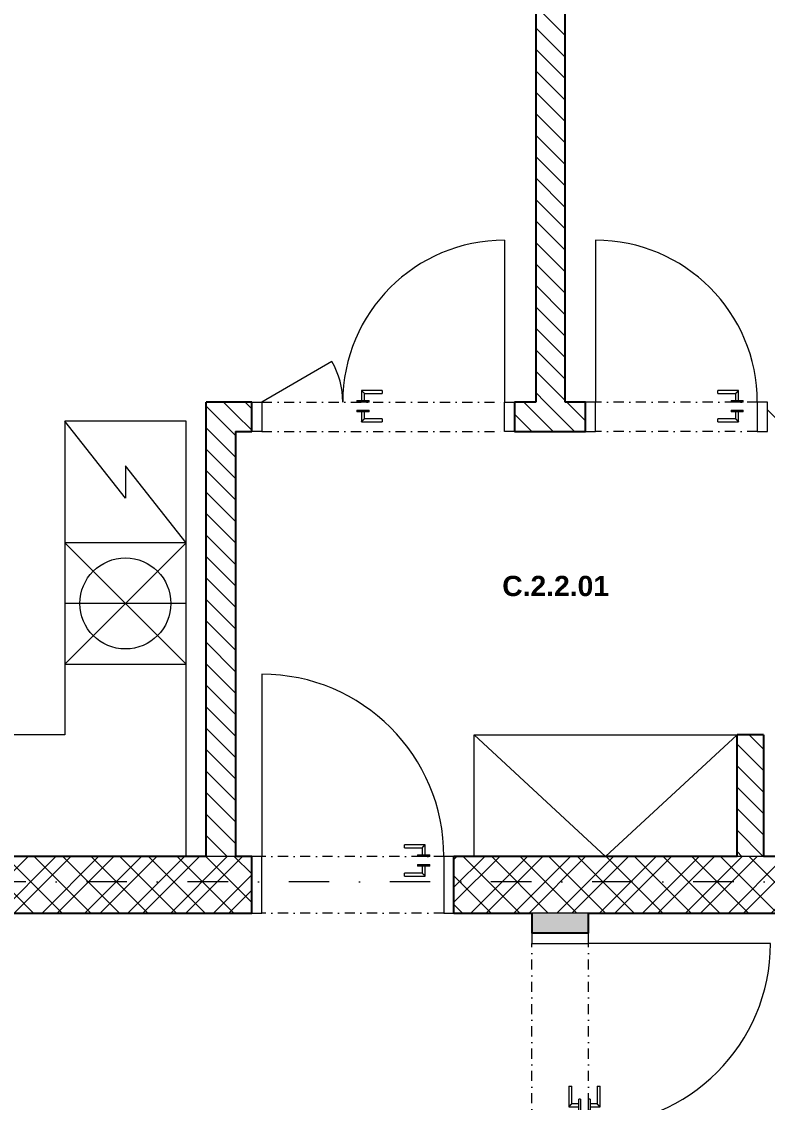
# Model space of a CAD drawing. Header units: millimetres. Extents: x -47415 to 8649, y -7799 to 10440.
# Drawn here: x -35223 to -31535, y -1692 to 3648 of the extents above; entities that cross this region are included whole.
import ezdxf

# ---------------------------------------------------------------- set-up
doc = ezdxf.new("R2010")
doc.units = ezdxf.units.MM
doc.linetypes.add('UDL_2NP$0$HA_DashDot_10mm-S3mm', pattern=[500, 200, -150, 0, -150])
doc.linetypes.add('UDL_2NP$0$HA_DashDot_2_2mm-S0_6mm', pattern=[110, 50, -30, 0, -30])
doc.layers.add('_UT', color=4, linetype='Continuous')
for name, color, linetype, lineweight in [('UDL_2NP$0$A-AREA-____-IDEN', 252, 'Continuous', 9), ('UDL_2NP$0$A-DOOR-____-MCUT', 252, 'UDL_2NP$0$HA_DashDot_2_2mm-S0_6mm', 9), ('UDL_2NP$0$A-DOOR-____-OTLN', 252, 'Continuous', 9), ('UDL_2NP$0$A-DOOR-FRAM-MCUT', 252, 'Continuous', 9), ('UDL_2NP$0$A-WALL-____-MCUT', 252, 'Continuous', 9), ('UDL_2NP$0$A-WALL-____-PATT', 252, 'Continuous', 25), ('UDL_2NP$0$I-FURN-____-OTLN', 252, 'Continuous', 9), ('UDL_2NP$0$I-WALL-____-MCUT', 252, 'Continuous', 25), ('UDL_2NP$0$Q-CASE-____-OTLN', 252, 'Continuous', 9), ('UDL_2NP$0$Q-SPCQ-____-OTLN', 252, 'Continuous', 9), ('UDL_2NP$0$S-GRID-____-OTLN', 252, 'Continuous', 5)]:
    doc.layers.add(name, color=color, linetype=linetype, lineweight=lineweight)
doc.styles.add('UDL_2NP$0$Arial_B', font='arialbd.ttf', dxfattribs={"height": 100})
pattern_1 = [(135, (0, 0), (-53.03301, -53.03301), [])]

# ---------------------------------------------------------------- blocks, each defined once
blk = doc.blocks.new('UDL_2NP$0$HA_DR_Double_Swing_Solid - In_1200x2100_800-1526237-UDL_2NP-C')
at = {"layer": 'UDL_2NP$0$A-DOOR-____-MCUT'}
for p, q in [((-600, 72.5), (600, 72.5)), ((-600, -72.5), (600, -72.5))]:
    blk.add_line(p, q, dxfattribs=at)
at = {"layer": 'UDL_2NP$0$A-DOOR-____-OTLN', "lineweight": 5}
for p, q in [((600, 872.5), (600, 72.5)), ((-253.6, 272.5), (-600, 72.5))]:
    blk.add_line(p, q, dxfattribs=at)
at = {"layer": 'UDL_2NP$0$A-DOOR-____-OTLN'}
for p, q in [((-107.5, 130), (-107.5, 80.5)), ((-5, 130), (-107.5, 130)), ((-92.5, 80.5), (-92.5, 115)), ((-92.5, 115), (-5, 115)), ((-5, 130), (-5, 115)), ((-130, 80.5), (-70, 80.5)), ((-130, 80.5), (-130, 72.5)), ((-70, 72.5), (-130, 72.5)), ((-70, 72.5), (-70, 80.5)), ((-130, 32.5), (-70, 32.5)), ((-130, 32.5), (-130, 24.5)), ((-70, 24.5), (-130, 24.5)), ((-107.5, 24.5), (-107.5, -25)), ((-92.5, -10), (-92.5, 24.5)), ((-70, 24.5), (-70, 32.5)), ((-107.5, -25), (-5, -25)), ((-5, -10), (-92.5, -10)), ((-5, -10), (-5, -25))]:
    blk.add_line(p, q, dxfattribs=at)
at = {"layer": 'UDL_2NP$0$A-DOOR-____-OTLN', "lineweight": 5}
for centre, radius, start, end in [((600, 72.5), 800, 90, 180), ((-600, 72.5), 400, 360, 30)]:
    blk.add_arc(centre, radius, start, end, dxfattribs=at)
at = {"layer": 'UDL_2NP$0$A-DOOR-____-OTLN'}
for points in [[(-92.5, 115), (-92.5, 115), (-92.6, 115.1), (-93.1, 115.6), (-93.5, 116), (-93.9, 116.4), (-94.4, 116.9), (-94.8, 117.3), (-95.4, 117.9), (-96.1, 118.6), (-96.7, 119.2), (-97.1, 119.6), (-97.6, 120.1), (-98.1, 120.6), (-98.5, 121), (-99, 121.5), (-99.5, 122), (-100, 122.5), (-100.5, 123), (-101, 123.5), (-101.5, 124), (-101.9, 124.4), (-102.4, 124.9), (-102.9, 125.4), (-103.3, 125.8), (-103.8, 126.3), (-104.2, 126.7), (-104.7, 127.2), (-105.2, 127.7), (-105.6, 128.1), (-106.1, 128.6), (-106.5, 129), (-106.9, 129.4), (-107.4, 129.9), (-107.5, 130), (-107.5, 130)], [(-107.5, -25), (-107.5, -25), (-107.4, -24.9), (-106.9, -24.4), (-106.5, -24), (-106.1, -23.6), (-105.6, -23.1), (-105.2, -22.7), (-104.6, -22.1), (-103.9, -21.4), (-103.3, -20.8), (-102.9, -20.4), (-102.4, -19.9), (-101.9, -19.4), (-101.5, -19), (-101, -18.5), (-100.5, -18), (-100, -17.5), (-99.5, -17), (-99, -16.5), (-98.5, -16), (-98.1, -15.6), (-97.6, -15.1), (-97.1, -14.6), (-96.7, -14.2), (-96.2, -13.7), (-95.8, -13.3), (-95.3, -12.8), (-94.8, -12.3), (-94.4, -11.9), (-93.9, -11.4), (-93.5, -11), (-93.1, -10.6), (-92.6, -10.1), (-92.5, -10), (-92.5, -10)]]:
    blk.add_open_spline(points, degree=3, knots=[0, 0, 0, 0, 0.083333, 0.125, 0.166667, 0.208333, 0.229167, 0.25, 0.291667, 0.333333, 0.354167, 0.375, 0.395833, 0.416667, 0.4375, 0.458333, 0.479167, 0.5, 0.520833, 0.541667, 0.5625, 0.583333, 0.604167, 0.625, 0.645833, 0.666667, 0.6875, 0.708333, 0.75, 0.770833, 0.791667, 0.833333, 0.875, 0.916667, 1, 1, 1, 1], dxfattribs=at)
at = {"layer": 'UDL_2NP$0$A-DOOR-FRAM-MCUT'}
for p, q in [((-650, -72.5), (-650, 72.5)), ((-650, 72.5), (-600, 72.5)), ((-600, 72.5), (-600, -72.5)), ((600, 72.5), (650, 72.5)), ((600, -72.5), (600, 72.5)), ((650, 72.5), (650, -72.5)), ((-600, -72.5), (-650, -72.5)), ((650, -72.5), (600, -72.5))]:
    blk.add_line(p, q, dxfattribs=at)
blk = doc.blocks.new('UDL_2NP$0$HA_DR_Single_Swing_Solid - In_800x2100-1523713-UDL_2NP-C')
at = {"layer": 'UDL_2NP$0$A-DOOR-____-MCUT'}
for p, q in [((-400, 72.5), (400, 72.5)), ((-400, -72.5), (400, -72.5))]:
    blk.add_line(p, q, dxfattribs=at)
at = {"layer": 'UDL_2NP$0$A-DOOR-____-OTLN'}
for p, q in [((-307.5, 25), (-307.5, -24.5)), ((-205, 25), (-307.5, 25)), ((-292.5, -24.5), (-292.5, 10)), ((-292.5, 10), (-205, 10)), ((-205, 25), (-205, 10)), ((-330, -24.5), (-270, -24.5)), ((-330, -24.5), (-330, -32.5)), ((-270, -32.5), (-330, -32.5)), ((-270, -32.5), (-270, -24.5)), ((-330, -72.5), (-270, -72.5)), ((-330, -72.5), (-330, -80.5)), ((-270, -80.5), (-330, -80.5)), ((-307.5, -80.5), (-307.5, -130)), ((-292.5, -115), (-292.5, -80.5)), ((-270, -80.5), (-270, -72.5)), ((-307.5, -130), (-205, -130)), ((-205, -115), (-292.5, -115)), ((-205, -115), (-205, -130))]:
    blk.add_line(p, q, dxfattribs=at)
at = {"layer": 'UDL_2NP$0$A-DOOR-____-OTLN', "lineweight": 5}
blk.add_line((400, -872.5), (400, -72.5), dxfattribs=at)
blk.add_arc((400, -72.5), 800, 180, 270, dxfattribs=at)
at = {"layer": 'UDL_2NP$0$A-DOOR-____-OTLN'}
for points, knots in [([(-292.5, 10), (-292.5, 10), (-292.6, 10.1), (-293.1, 10.6), (-293.5, 11), (-293.9, 11.4), (-294.4, 11.9), (-294.8, 12.3), (-295.4, 12.9), (-296.1, 13.6), (-296.7, 14.2), (-297.1, 14.6), (-297.6, 15.1), (-298.1, 15.6), (-298.5, 16), (-299, 16.5), (-299.5, 17), (-300, 17.5), (-300.5, 18), (-301, 18.5), (-301.5, 19), (-301.9, 19.4), (-302.4, 19.9), (-302.9, 20.4), (-303.3, 20.8), (-303.8, 21.3), (-304.2, 21.7), (-304.7, 22.2), (-305.2, 22.7), (-305.6, 23.1), (-306.1, 23.6), (-306.5, 24), (-306.9, 24.4), (-307.4, 24.9), (-307.5, 25), (-307.5, 25)], [0, 0, 0, 0, 0.083333, 0.125, 0.166667, 0.208333, 0.229167, 0.25, 0.291667, 0.333333, 0.354167, 0.375, 0.395833, 0.416667, 0.4375, 0.458333, 0.479167, 0.5, 0.520833, 0.541667, 0.5625, 0.583333, 0.604167, 0.625, 0.645833, 0.666667, 0.6875, 0.708333, 0.75, 0.770833, 0.791667, 0.833333, 0.875, 0.916667, 1, 1, 1, 1]), ([(-307.5, -130), (-307.5, -130), (-307.4, -129.9), (-306.9, -129.4), (-306.7, -129.2), (-306.5, -129)], [0, 0, 0, 0, 0.0833333, 0.125, 0.1666667, 0.1666667, 0.1666667, 0.1666667]), ([(-306.5, -129), (-306.3, -128.8), (-306.1, -128.6), (-305.6, -128.1), (-305.2, -127.7), (-304.6, -127.1), (-303.9, -126.4), (-303.3, -125.8), (-302.9, -125.4), (-302.4, -124.9), (-301.9, -124.4), (-301.5, -124), (-301, -123.5), (-300.5, -123), (-300, -122.5), (-299.5, -122), (-299, -121.5), (-298.5, -121), (-298.1, -120.6), (-297.6, -120.1), (-297.1, -119.6), (-296.7, -119.2), (-296.2, -118.7), (-295.8, -118.3), (-295.3, -117.8), (-294.8, -117.3), (-294.4, -116.9), (-293.9, -116.4), (-293.5, -116), (-293.1, -115.6), (-292.6, -115.1), (-292.5, -115), (-292.5, -115)], [0.1666667, 0.1666667, 0.1666667, 0.1666667, 0.2083333, 0.2291667, 0.25, 0.2916667, 0.3333333, 0.3541667, 0.375, 0.3958333, 0.4166667, 0.4375, 0.4583333, 0.4791667, 0.5, 0.5208333, 0.5416667, 0.5625, 0.5833333, 0.6041667, 0.625, 0.6458333, 0.6666667, 0.6875, 0.7083333, 0.75, 0.7708333, 0.7916667, 0.8333333, 0.875, 0.9166667, 1, 1, 1, 1])]:
    blk.add_open_spline(points, degree=3, knots=knots, dxfattribs=at)
at = {"layer": 'UDL_2NP$0$A-DOOR-FRAM-MCUT'}
for p, q in [((-400, 72.5), (-450, 72.5)), ((-450, 72.5), (-450, -72.5)), ((-400, -72.5), (-400, 72.5)), ((450, 72.5), (400, 72.5)), ((400, 72.5), (400, -72.5)), ((450, -72.5), (450, 72.5)), ((-450, -72.5), (-400, -72.5)), ((400, -72.5), (450, -72.5))]:
    blk.add_line(p, q, dxfattribs=at)
blk = doc.blocks.new('UDL_2NP$0$HA_DR_Single_Swing_Solid - In_900x2100-1524002-UDL_2NP-C')
at = {"layer": 'UDL_2NP$0$A-DOOR-____-MCUT'}
for p, q in [((-450, 140), (450, 140)), ((-450, -140), (450, -140))]:
    blk.add_line(p, q, dxfattribs=at)
at = {"layer": 'UDL_2NP$0$A-DOOR-____-OTLN'}
for p, q in [((-357.5, -42.5), (-357.5, -92)), ((-255, -42.5), (-357.5, -42.5)), ((-255, -42.5), (-255, -57.5)), ((-380, -92), (-320, -92)), ((-380, -92), (-380, -100)), ((-320, -100), (-380, -100)), ((-342.5, -92), (-342.5, -57.5)), ((-342.5, -57.5), (-255, -57.5)), ((-320, -100), (-320, -92)), ((-380, -140), (-320, -140)), ((-380, -140), (-380, -148)), ((-320, -148), (-380, -148)), ((-357.5, -148), (-357.5, -197.5)), ((-342.5, -182.5), (-342.5, -148)), ((-320, -148), (-320, -140)), ((-357.5, -197.5), (-255, -197.5)), ((-255, -182.5), (-342.5, -182.5)), ((-255, -182.5), (-255, -197.5))]:
    blk.add_line(p, q, dxfattribs=at)
at = {"layer": 'UDL_2NP$0$A-DOOR-____-OTLN', "lineweight": 5}
blk.add_line((450, -1040), (450, -140), dxfattribs=at)
blk.add_arc((450, -140), 900, 180, 270, dxfattribs=at)
at = {"layer": 'UDL_2NP$0$A-DOOR-____-OTLN'}
for points in [[(-342.5, -57.5), (-342.5, -57.5), (-342.6, -57.4), (-343.1, -56.9), (-343.5, -56.5), (-343.9, -56.1), (-344.4, -55.6), (-344.8, -55.2), (-345.4, -54.6), (-346.1, -53.9), (-346.7, -53.3), (-347.1, -52.9), (-347.6, -52.4), (-348.1, -51.9), (-348.5, -51.5), (-349, -51), (-349.5, -50.5), (-350, -50), (-350.5, -49.5), (-351, -49), (-351.5, -48.5), (-351.9, -48.1), (-352.4, -47.6), (-352.9, -47.1), (-353.3, -46.7), (-353.8, -46.2), (-354.2, -45.8), (-354.7, -45.3), (-355.2, -44.8), (-355.6, -44.4), (-356.1, -43.9), (-356.5, -43.5), (-356.9, -43.1), (-357.4, -42.6), (-357.5, -42.5), (-357.5, -42.5)], [(-357.5, -197.5), (-357.5, -197.5), (-357.4, -197.4), (-356.9, -196.9), (-356.5, -196.5), (-356.1, -196.1), (-355.6, -195.6), (-355.2, -195.2), (-354.6, -194.6), (-353.9, -193.9), (-353.3, -193.3), (-352.9, -192.9), (-352.4, -192.4), (-351.9, -191.9), (-351.5, -191.5), (-351, -191), (-350.5, -190.5), (-350, -190), (-349.5, -189.5), (-349, -189), (-348.5, -188.5), (-348.1, -188.1), (-347.6, -187.6), (-347.1, -187.1), (-346.7, -186.7), (-346.2, -186.2), (-345.8, -185.8), (-345.3, -185.3), (-344.8, -184.8), (-344.4, -184.4), (-343.9, -183.9), (-343.5, -183.5), (-343.1, -183.1), (-342.6, -182.6), (-342.5, -182.5), (-342.5, -182.5)]]:
    blk.add_open_spline(points, degree=3, knots=[0, 0, 0, 0, 0.083333, 0.125, 0.166667, 0.208333, 0.229167, 0.25, 0.291667, 0.333333, 0.354167, 0.375, 0.395833, 0.416667, 0.4375, 0.458333, 0.479167, 0.5, 0.520833, 0.541667, 0.5625, 0.583333, 0.604167, 0.625, 0.645833, 0.666667, 0.6875, 0.708333, 0.75, 0.770833, 0.791667, 0.833333, 0.875, 0.916667, 1, 1, 1, 1], dxfattribs=at)
at = {"layer": 'UDL_2NP$0$A-DOOR-FRAM-MCUT'}
for p, q in [((-450, 140), (-500, 140)), ((-500, 140), (-500, -140)), ((-450, -140), (-450, 140)), ((500, 140), (450, 140)), ((450, 140), (450, -140)), ((500, -140), (500, 140)), ((-500, -140), (-450, -140)), ((450, -140), (500, -140))]:
    blk.add_line(p, q, dxfattribs=at)
blk = doc.blocks.new('UDL_2NP$0$Casework 4 - Casework 6-1427864-UDL_2NP-C')
at = {"layer": 'UDL_2NP$0$Q-CASE-____-OTLN'}
for p, q in [((-36609.9, 1073.2), (-36609.9, 253.2)), ((-36009.9, 123.2), (-36009.9, 1073.2)), ((-35009.9, 473.2), (-35009.9, 123.2)), ((-34409.9, -476.8), (-34409.9, 473.2)), ((-35009.9, 123.2), (-36009.9, 123.2))]:
    blk.add_line(p, q, dxfattribs=at)
blk = doc.blocks.new('UDL_2NP$0$Lednice_Mraznička_ADNS - Lednice 600x600x1800-V4-UDL_2NP-C')
at = {"layer": 'UDL_2NP$0$Q-SPCQ-____-OTLN'}
for p, q in [((300, 300), (-300, 300)), ((-300, 300), (-300, -300)), ((300, 300), (-80, 0)), ((80, 0), (-300, -300)), ((-80, 0), (80, 0)), ((-300, -300), (300, -300))]:
    blk.add_line(p, q, dxfattribs=at)
blk = doc.blocks.new('UDL_2NP$0$Kuchyňská_linka_myčka_ADNS - Myčka-1423139-UDL_2NP-C')
at = {"layer": 'UDL_2NP$0$Q-SPCQ-____-OTLN'}
for p, q in [((300, 300), (-300, 300)), ((-300, 300), (-300, -300)), ((300, 300), (-300, -300)), ((-300, 300), (300, -300)), ((300, 300), (-300, 300)), ((-300, 300), (-300, 0)), ((300, -300), (300, 300)), ((300, 0), (300, 300)), ((-300, 0), (300, 0)), ((-300, -300), (300, -300))]:
    blk.add_line(p, q, dxfattribs=at)
blk.add_circle((0, 0), 225, dxfattribs=at)
blk = doc.blocks.new('UDL_2NP$0$HA_DR_Single_Swing_Solid - In_900x2100-1523491-UDL_2NP-C')
at = {"layer": 'UDL_2NP$0$A-DOOR-____-MCUT'}
for p, q in [((-450, 140), (450, 140)), ((-450, -140), (450, -140))]:
    blk.add_line(p, q, dxfattribs=at)
at = {"layer": 'UDL_2NP$0$A-DOOR-____-OTLN'}
for p, q in [((-357.5, -42.5), (-357.5, -92)), ((-255, -42.5), (-357.5, -42.5)), ((-255, -42.5), (-255, -57.5)), ((-380, -92), (-320, -92)), ((-380, -92), (-380, -100)), ((-320, -100), (-380, -100)), ((-342.5, -92), (-342.5, -57.5)), ((-342.5, -57.5), (-255, -57.5)), ((-320, -100), (-320, -92)), ((-380, -140), (-320, -140)), ((-380, -140), (-380, -148)), ((-320, -148), (-380, -148)), ((-357.5, -148), (-357.5, -197.5)), ((-342.5, -182.5), (-342.5, -148)), ((-320, -148), (-320, -140)), ((-357.5, -197.5), (-255, -197.5)), ((-255, -182.5), (-342.5, -182.5)), ((-255, -182.5), (-255, -197.5))]:
    blk.add_line(p, q, dxfattribs=at)
at = {"layer": 'UDL_2NP$0$A-DOOR-____-OTLN', "lineweight": 5}
blk.add_line((450, -1040), (450, -140), dxfattribs=at)
blk.add_arc((450, -140), 900, 180, 270, dxfattribs=at)
at = {"layer": 'UDL_2NP$0$A-DOOR-____-OTLN'}
for points in [[(-342.5, -57.5), (-342.5, -57.5), (-342.6, -57.4), (-343.1, -56.9), (-343.5, -56.5), (-343.9, -56.1), (-344.4, -55.6), (-344.8, -55.2), (-345.4, -54.6), (-346.1, -53.9), (-346.7, -53.3), (-347.1, -52.9), (-347.6, -52.4), (-348.1, -51.9), (-348.5, -51.5), (-349, -51), (-349.5, -50.5), (-350, -50), (-350.5, -49.5), (-351, -49), (-351.5, -48.5), (-351.9, -48.1), (-352.4, -47.6), (-352.9, -47.1), (-353.3, -46.7), (-353.8, -46.2), (-354.2, -45.8), (-354.7, -45.3), (-355.2, -44.8), (-355.6, -44.4), (-356.1, -43.9), (-356.5, -43.5), (-356.9, -43.1), (-357.4, -42.6), (-357.5, -42.5), (-357.5, -42.5)], [(-357.5, -197.5), (-357.5, -197.5), (-357.4, -197.4), (-356.9, -196.9), (-356.5, -196.5), (-356.1, -196.1), (-355.6, -195.6), (-355.2, -195.2), (-354.6, -194.6), (-353.9, -193.9), (-353.3, -193.3), (-352.9, -192.9), (-352.4, -192.4), (-351.9, -191.9), (-351.5, -191.5), (-351, -191), (-350.5, -190.5), (-350, -190), (-349.5, -189.5), (-349, -189), (-348.5, -188.5), (-348.1, -188.1), (-347.6, -187.6), (-347.1, -187.1), (-346.7, -186.7), (-346.2, -186.2), (-345.8, -185.8), (-345.3, -185.3), (-344.8, -184.8), (-344.4, -184.4), (-343.9, -183.9), (-343.5, -183.5), (-343.1, -183.1), (-342.6, -182.6), (-342.5, -182.5), (-342.5, -182.5)]]:
    blk.add_open_spline(points, degree=3, knots=[0, 0, 0, 0, 0.083333, 0.125, 0.166667, 0.208333, 0.229167, 0.25, 0.291667, 0.333333, 0.354167, 0.375, 0.395833, 0.416667, 0.4375, 0.458333, 0.479167, 0.5, 0.520833, 0.541667, 0.5625, 0.583333, 0.604167, 0.625, 0.645833, 0.666667, 0.6875, 0.708333, 0.75, 0.770833, 0.791667, 0.833333, 0.875, 0.916667, 1, 1, 1, 1], dxfattribs=at)
at = {"layer": 'UDL_2NP$0$A-DOOR-FRAM-MCUT'}
for p, q in [((-450, 140), (-500, 140)), ((-500, 140), (-500, -140)), ((-450, -140), (-450, 140)), ((500, 140), (450, 140)), ((450, 140), (450, -140)), ((500, -140), (500, 140)), ((-500, -140), (-450, -140)), ((450, -140), (500, -140))]:
    blk.add_line(p, q, dxfattribs=at)
blk = doc.blocks.new('UDL_2NP$0$NAB_Šatní_skříň_ADNS - 600x2000xšířka-1629190-UDL_2NP-C')
at = {"layer": 'UDL_2NP$0$I-FURN-____-OTLN'}
for p, q in [((0, -600), (650, 0)), ((650, 0), (1300, -600)), ((1300, 0), (1300, -600)), ((1300, -600), (0, -600))]:
    blk.add_line(p, q, dxfattribs=at)
blk = doc.blocks.new('UDL_2NP')
at = {"layer": 'UDL_2NP$0$A-WALL-____-PATT', "lineweight": 5}
h = blk.add_hatch(dxfattribs=at)
h.set_pattern_fill('FP_3', color=256, style=0, pattern_type=2)
h.set_pattern_definition(pattern_1)
h.paths.add_polyline_path([(-32534.9, 1768.2), (-32534.9, 6148.2), (-32679.9, 6148.2), (-32679.9, 1768.2)])
h = blk.add_hatch(dxfattribs=at)
h.set_pattern_fill('FP_3', color=256, style=0, pattern_type=2)
h.set_pattern_definition(pattern_1)
h.paths.add_polyline_path([(-34309.9, -476.8), (-34164.9, -476.8), (-34164.9, 1768.2), (-34309.9, 1768.2), (-34309.9, 947.6)])
h = blk.add_hatch(dxfattribs=at)
h.set_pattern_fill('FP_3', color=256, style=0, pattern_type=2)
h.set_pattern_definition(pattern_1)
h.paths.add_polyline_path([(-31394.4, 1623.2), (-30854.9, 1623.2), (-30854.9, 1768.2), (-31534.9, 1768.2), (-31534.9, 1623.2)])
h.paths.add_polyline_path([(-32784.9, 1623.2), (-32434.9, 1623.2), (-32434.9, 1768.2), (-32784.9, 1768.2)])
h.paths.add_polyline_path([(-34164.9, 1623.2), (-34084.9, 1623.2), (-34084.9, 1768.2), (-34164.9, 1768.2)])
h = blk.add_hatch(dxfattribs=at)
h.set_pattern_fill('FP_3', color=256, style=0, pattern_type=2)
h.set_pattern_definition(pattern_1)
h.paths.add_polyline_path([(-31684.9, -476.8), (-31554.9, -476.8), (-31554.9, 123.2), (-31684.9, 123.2), (-31684.9, -35.4)])
h = blk.add_hatch(dxfattribs=at)
h.set_pattern_fill('FP_2', color=256, style=0, pattern_type=2)
h.set_pattern_definition([(45, (0, 0), (-106.066, 106.066), []), (45, (75, 0), (-106.066, 106.066), []), (315, (0, 0), (70.71068, 70.71068), [])])
h.paths.add_polyline_path([(-32419.9, -756.8), (-28579.9, -756.8), (-28579.9, -476.8), (-31354.8, -476.8), (-31354.8, -481.8), (-31369.3, -481.8), (-31369.3, -476.8), (-33084.9, -476.8), (-33084.9, -756.8), (-32699.9, -756.8)])
h.paths.add_polyline_path([(-34084.9, -756.8), (-34084.9, -476.8), (-39124.9, -476.8), (-39124.9, -756.8), (-35181.6, -756.8)])
h.paths.add_polyline_path([(-40124.9, -756.8), (-40124.9, -476.8), (-40224.9, -476.8), (-40224.9, -756.8)])
h = blk.add_hatch(color=256, dxfattribs=at)
h.paths.add_polyline_path([(-32699.9, -5301.8), (-32419.9, -5301.8), (-32419.9, -1856.8), (-32699.9, -1856.8), (-32699.9, -3261.8)])
h.paths.add_polyline_path([(-32419.9, -856.8), (-32419.9, -756.8), (-32699.9, -756.8), (-32699.9, -856.8)])
at = {"layer": 'UDL_2NP$0$A-WALL-____-MCUT'}
for p, q in [((-34164.9, -476.8), (-34309.9, -476.8)), ((-31554.9, -476.8), (-31684.9, -476.8)), ((-32419.9, -756.8), (-32699.9, -756.8))]:
    blk.add_line(p, q, dxfattribs=at)
at = {"layer": 'UDL_2NP$0$I-WALL-____-MCUT'}
for p, q in [((-32679.9, 6148.2), (-32679.9, 1768.2)), ((-32534.9, 1768.2), (-32534.9, 6148.2)), ((-34084.9, 1768.2), (-34309.9, 1768.2)), ((-34309.9, -476.8), (-34309.9, 1768.2)), ((-34084.9, 1623.2), (-34084.9, 1768.2)), ((-32679.9, 1768.2), (-32784.9, 1768.2)), ((-32784.9, 1768.2), (-32784.9, 1623.2)), ((-32434.9, 1768.2), (-32534.9, 1768.2)), ((-32434.9, 1623.2), (-32434.9, 1768.2)), ((-34164.9, 1623.2), (-34164.9, -476.8)), ((-34164.9, 1623.2), (-34084.9, 1623.2)), ((-32784.9, 1623.2), (-32434.9, 1623.2)), ((-31554.9, 123.2), (-31684.9, 123.2)), ((-31684.9, -476.8), (-31684.9, 123.2)), ((-31554.9, 123.2), (-31554.9, -476.8)), ((-34309.9, -476.8), (-36229.9, -476.8)), ((-34084.9, -476.8), (-34164.9, -476.8)), ((-34084.9, -756.8), (-34084.9, -476.8)), ((-33084.9, -756.8), (-33084.9, -476.8)), ((-31684.9, -476.8), (-33084.9, -476.8)), ((-31459.9, -476.8), (-31554.9, -476.8)), ((-39124.9, -756.8), (-34084.9, -756.8)), ((-33084.9, -756.8), (-32699.9, -756.8)), ((-32699.9, -756.8), (-32699.9, -856.8)), ((-32419.9, -756.8), (-28579.9, -756.8)), ((-32419.9, -856.8), (-32419.9, -756.8)), ((-32419.9, -856.8), (-32699.9, -856.8))]:
    blk.add_line(p, q, dxfattribs=at)
at = {"layer": 'UDL_2NP$0$S-GRID-____-OTLN', "linetype": 'UDL_2NP$0$HA_DashDot_10mm-S3mm', "lineweight": 9}
blk.add_line((-22199.7, -601.8), (-45814.7, -601.8), dxfattribs=at)
at = {"layer": 'UDL_2NP$0$A-DOOR-____-OTLN'}
blk.add_blockref('UDL_2NP$0$HA_DR_Double_Swing_Solid - In_1200x2100_800-1526237-UDL_2NP-C', (-33434.9, 1695.7), dxfattribs=at)
for name, p, rotation in [('UDL_2NP$0$HA_DR_Single_Swing_Solid - In_800x2100-1523713-UDL_2NP-C', (-31984.9, 1695.7), 180), ('UDL_2NP$0$HA_DR_Single_Swing_Solid - In_900x2100-1524002-UDL_2NP-C', (-33584.9, -616.8), 180), ('UDL_2NP$0$HA_DR_Single_Swing_Solid - In_900x2100-1523491-UDL_2NP-C', (-32559.9, -1356.8), 89.9999999999997)]:
    blk.add_blockref(name, p, dxfattribs=dict(at, rotation=rotation))
at = {"layer": 'UDL_2NP$0$I-FURN-____-OTLN', "rotation": 180}
blk.add_blockref('UDL_2NP$0$NAB_Šatní_skříň_ADNS - 600x2000xšířka-1629190-UDL_2NP-C', (-31684.9, -476.8), dxfattribs=at)
at = {"layer": 'UDL_2NP$0$Q-CASE-____-OTLN'}
blk.add_blockref('UDL_2NP$0$Casework 4 - Casework 6-1427864-UDL_2NP-C', (0, 0), dxfattribs=at)
at = {"layer": 'UDL_2NP$0$Q-SPCQ-____-OTLN'}
for name, p, rotation in [('UDL_2NP$0$Lednice_Mraznička_ADNS - Lednice 600x600x1800-V4-UDL_2NP-C', (-34709.9, 1373.2), 269.9999999999991), ('UDL_2NP$0$Kuchyňská_linka_myčka_ADNS - Myčka-1423139-UDL_2NP-C', (-34709.9, 773.2), 180)]:
    blk.add_blockref(name, p, dxfattribs=dict(at, rotation=rotation))
at = {"layer": 'UDL_2NP$0$A-AREA-____-IDEN', "lineweight": 5, "insert": (-32846.2, 909.5), "char_height": 100, "width": 653.375, "attachment_point": 1, "style": 'UDL_2NP$0$Arial_B'}
blk.add_mtext('C.2.2.01', dxfattribs=at)

msp = doc.modelspace()

# ---------------------------------------------------------------- block references
at = {"layer": '_UT'}
msp.add_blockref('UDL_2NP', (0, 0), dxfattribs=at)

doc.saveas('drawing.dxf')
